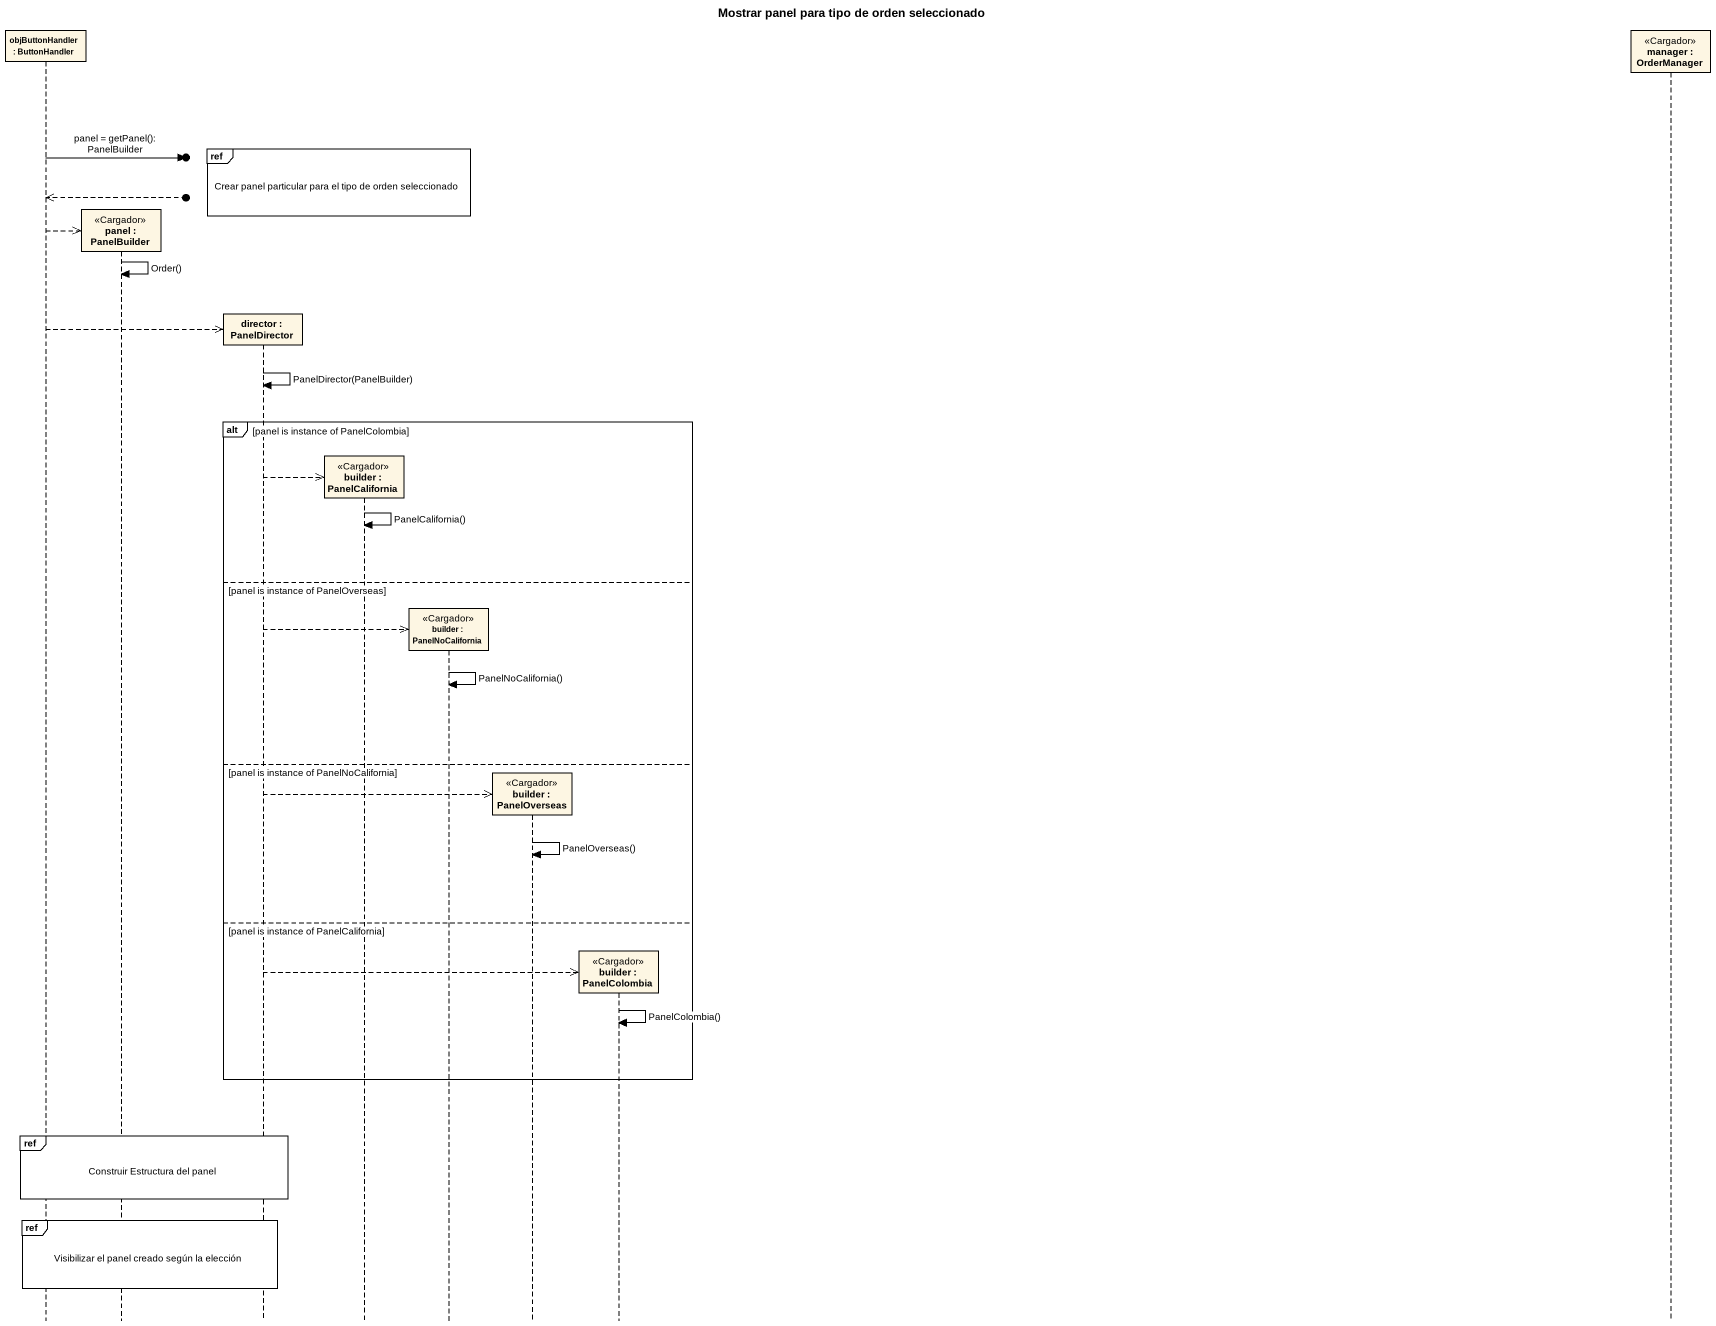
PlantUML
@startuml
title Mostrar panel para tipo de orden seleccionado
hide footbox
participant "objButtonHandler : ButtonHandler" as objButtonHandler
participant "panel : PanelBuilder" as panel <<Cargador>>
participant "director : PanelDirector" as director
participant "builder : PanelCalifornia" as builder <<Cargador>>
participant "builder : PanelNoCalifornia" as builder_2 <<Cargador>>
participant "builder : PanelOverseas" as builder_3 <<Cargador>>
participant "builder : PanelColombia" as builder_4 <<Cargador>>
participant "manager : OrderManager" as manager <<Cargador>>

ref over director, builder, builder_2 : Crear panel particular para el tipo de orden seleccionado
objButtonHandler ->o] : panel = getPanel(): PanelBuilder
objButtonHandler <<--o]
objButtonHandler -->> panel **
panel -> panel : Order()
objButtonHandler -->> director **
director -> director : PanelDirector(PanelBuilder)
alt panel is instance of PanelColombia
  director -->> builder **
  builder -> builder : PanelCalifornia()
else panel is instance of PanelOverseas
  director -->> builder_2 **
  builder_2 -> builder_2 : PanelNoCalifornia()
else panel is instance of PanelNoCalifornia
  director -->> builder_3 **
  builder_3 -> builder_3 : PanelOverseas()
else panel is instance of PanelCalifornia
  director -->> builder_4 **
  builder_4 -> builder_4 : PanelColombia()
end
ref over objButtonHandler, panel, director : Construir Estructura del panel
ref over objButtonHandler, panel, director : Visibilizar el panel creado según la elección
@enduml
